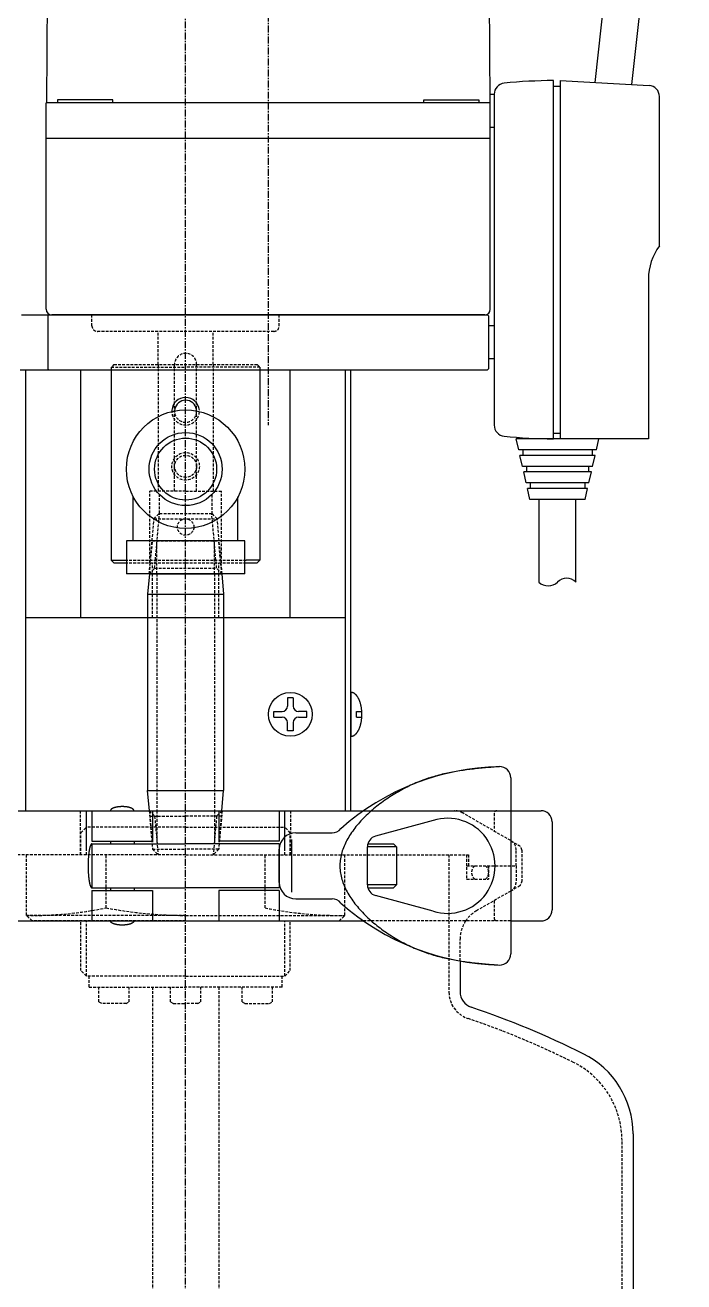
# Model space of a CAD drawing. Extents: x 248 to 1051, y -44 to 964.
# Drawn here: x 387.4 to 506.9, y 353 to 581.1 of the extents above; entities that cross this region are included whole.
import ezdxf

# ---------------------------------------------------------------- set-up
doc = ezdxf.new("R2010")
doc.units = 0
doc.linetypes.add('CENTER', pattern=[2, 1.25, -0.25, 0.25, -0.25])
doc.linetypes.add('DASHED', pattern=[0.75, 0.5, -0.25])
doc.layers.get('0').update_dxf_attribs({"linetype": 'CONTINUOUS'})
doc.layers.add('CENTER', color=1, linetype='CENTER')

msp = doc.modelspace()

# ---------------------------------------------------------------- linework, layer by layer
at = {"color": 7, "linetype": 'CONTINUOUS'}
for p, q in [((500.23, 657.87), (490.78, 570.69)), ((506.93, 657.87), (497.44, 570.32)), ((391.3, 567.02), (391.7, 638.52)), ((471.3, 638.52), (471.7, 567.02)), ((483.25, 506.02), (483.25, 571.02)), ((484.5, 571.02), (500.61, 570.13)), ((484.5, 571.02), (484.5, 506.02)), ((472.5, 568.52), (471.69, 568.52)), ((472.5, 568.56), (472.5, 508.48)), ((483.25, 570.03), (484.5, 570.03)), ((502.5, 541.02), (502.5, 568.13)), ((391.2, 529.52), (391.2, 567.02)), ((471.8, 567.02), (391.2, 567.02)), ((393.27, 567.52), (393.27, 567.02)), ((403.27, 567.52), (393.27, 567.52)), ((403.27, 567.02), (403.27, 567.52)), ((459.73, 567.02), (459.73, 567.52)), ((459.73, 567.52), (469.73, 567.52)), ((469.73, 567.52), (469.73, 567.02)), ((471.8, 529.52), (471.8, 567.02)), ((472.5, 562.52), (471.8, 562.52)), ((471.8, 560.52), (391.2, 560.52)), ((500.5, 535.02), (500.5, 506.02)), ((386.7, 528.52), (471.3, 528.52)), ((391.7, 528.52), (391.5, 528.32)), ((391.5, 528.32), (391.5, 518.72)), ((470.8, 528.52), (392.2, 528.52)), ((471.3, 528.52), (471.5, 528.32)), ((471.5, 528.32), (471.5, 518.72)), ((472.5, 526.52), (471.5, 526.52)), ((472.5, 520.52), (471.5, 520.52)), ((386.5, 518.52), (387.5, 518.52)), ((386.7, 518.52), (471.3, 518.52)), ((387.5, 438.52), (387.5, 518.52)), ((387.5, 473.52), (387.5, 518.52)), ((387.5, 518.52), (445.5, 518.52)), ((391.5, 518.72), (391.7, 518.52)), ((397.5, 473.52), (397.5, 518.52)), ((403, 519.02), (403, 484.02)), ((430, 519.02), (430, 484.02)), ((435.5, 473.52), (435.5, 518.52)), ((445.5, 438.52), (445.5, 518.52)), ((445.5, 473.52), (445.5, 518.52)), ((446.5, 438.52), (446.5, 518.52)), ((471.5, 518.72), (471.3, 518.52)), ((483.25, 507.02), (484.5, 507.02)), ((476.96, 504.02), (476.5, 506.02)), ((500.5, 506.02), (476.5, 506.02)), ((478.5, 506.02), (478.5, 506.16)), ((491.05, 504.02), (491.5, 506.02)), ((491.05, 504.02), (476.96, 504.02)), ((477.64, 501.02), (477.18, 503.02)), ((490.82, 503.02), (477.18, 503.02)), ((477.7, 504.02), (477.7, 503.02)), ((490.31, 504.02), (490.31, 503.02)), ((490.36, 501.02), (490.82, 503.02)), ((490.36, 501.02), (477.64, 501.02)), ((478.32, 498.02), (477.86, 500.02)), ((490.14, 500.02), (477.86, 500.02)), ((478.38, 501.02), (478.38, 500.02)), ((489.62, 501.02), (489.62, 500.02)), ((489.68, 498.02), (490.14, 500.02)), ((489.68, 498.02), (478.32, 498.02)), ((479.06, 498.02), (479.06, 497.02)), ((488.94, 498.02), (488.94, 497.02)), ((407, 487.52), (407, 495.49)), ((426, 487.52), (426, 495.49)), ((479, 495.02), (478.55, 497.02)), ((489.46, 497.02), (478.55, 497.02)), ((489, 495.02), (479, 495.02)), ((480.65, 480.02), (480.65, 495.02)), ((487.35, 480.02), (487.35, 495.02)), ((489, 495.02), (489.46, 497.02)), ((427.25, 487.52), (405.75, 487.52)), ((405.75, 487.52), (405.75, 481.52)), ((427.25, 481.52), (427.25, 487.52)), ((403, 484.02), (403.5, 483.52)), ((403, 484.02), (405.5, 484.02)), ((430, 484.02), (427.5, 484.02)), ((430, 484.02), (429.5, 483.52)), ((403.5, 483.52), (405.5, 483.52)), ((427.25, 481.52), (405.75, 481.52)), ((409.94, 481.52), (409.6, 477.82)), ((409.88, 481.52), (423.13, 481.52)), ((409.94, 481.52), (423.06, 481.52)), ((423.06, 481.52), (423.4, 477.82)), ((427.5, 483.52), (429.5, 483.52)), ((409.6, 477.82), (409.6, 442.22)), ((409.6, 477.82), (423.4, 477.82)), ((423.4, 477.82), (423.4, 442.22)), ((445.5, 473.52), (387.5, 473.52)), ((436, 459.02), (435, 459.02)), ((435, 459.02), (435, 457.52)), ((436, 459.02), (436, 457.52)), ((446.5, 460), (446.5, 452.03)), ((432.5, 455.52), (432.5, 456.52)), ((432.5, 456.52), (434, 456.52)), ((438.5, 456.52), (437, 456.52)), ((438.5, 455.52), (438.5, 456.52)), ((447.5, 456.52), (448.49, 456.52)), ((447.5, 455.52), (447.5, 456.52)), ((432.5, 455.52), (434, 455.52)), ((435, 453.02), (435, 454.52)), ((436, 454.52), (436, 453.02)), ((437, 455.52), (438.5, 455.52)), ((447.5, 455.52), (448.49, 455.52)), ((436, 453.02), (435, 453.02)), ((475.5, 444.52), (475.5, 412.52)), ((409.6, 442.22), (423.4, 442.22)), ((409.94, 438.52), (409.6, 442.22)), ((423.06, 438.52), (423.4, 442.22)), ((352, 438.52), (416.5, 438.52)), ((399.5, 438.52), (399.5, 433.02)), ((409.94, 438.52), (423.06, 438.52)), ((410.5, 438.52), (410.5, 433.02)), ((416.5, 438.52), (448.8, 438.52)), ((422.5, 438.52), (422.5, 433.02)), ((433.5, 438.52), (433.5, 433.02)), ((448.8, 438.52), (475.5, 438.52)), ((475.5, 438.52), (481, 438.52)), ((461.43, 436.74), (450.98, 433.92)), ((483, 436.52), (483, 420.52)), ((436.5, 434.52), (443.1, 434.52)), ((399.5, 433.02), (410.5, 433.02)), ((399.5, 432.52), (416.5, 432.52)), ((399.5, 432.52), (399.5, 424.52)), ((402.86, 433.02), (402.86, 432.52)), ((407.14, 433.02), (407.14, 432.52)), ((433.5, 432.52), (416.5, 432.52)), ((433.5, 433.02), (422.5, 433.02)), ((433.5, 432.52), (433.5, 424.52)), ((433.5, 425.52), (433.5, 431.52)), ((435.74, 433.3), (435.74, 423.74)), ((449.5, 425.05), (449.5, 431.99)), ((454.75, 431.97), (449.5, 431.97)), ((449.57, 432.52), (454.2, 432.52)), ((454.2, 432.52), (454.75, 431.97)), ((454.75, 431.97), (454.75, 425.07)), ((399.5, 424.52), (416.5, 424.52)), ((402.86, 424.52), (402.86, 424.02)), ((407.14, 424.52), (407.14, 424.02)), ((433.5, 424.52), (416.5, 424.52)), ((454.75, 425.07), (449.5, 425.07)), ((449.57, 424.52), (454.2, 424.52)), ((454.2, 424.52), (454.75, 425.07)), ((399.5, 424.02), (399.5, 418.52)), ((399.5, 424.02), (410.5, 424.02)), ((410.5, 424.02), (410.5, 418.52)), ((433.5, 424.02), (422.5, 424.02)), ((422.5, 424.02), (422.5, 418.52)), ((433.5, 424.02), (433.5, 418.52)), ((436.5, 422.52), (443.1, 422.52)), ((461.43, 420.29), (450.98, 423.12)), ((352, 418.52), (416.5, 418.52)), ((416.5, 418.52), (448.8, 418.52)), ((475.5, 418.52), (481, 418.52)), ((466.3, 411.24), (466.3, 405.69)), ((497.7, 379.87), (497.7, 222.52))]:
    msp.add_line(p, q, dxfattribs=at)
at = {"color": 3, "linetype": 'DASHED'}
for p, q in [((399.5, 526.52), (399.5, 528.52)), ((433.5, 526.52), (433.5, 528.52)), ((432.5, 525.52), (400.5, 525.52)), ((411.5, 519.52), (411.5, 525.52)), ((421.5, 519.52), (421.5, 525.52)), ((403.5, 519.52), (403, 519.02)), ((403, 519.02), (416.5, 519.02)), ((403.5, 519.52), (429.5, 519.52)), ((411.5, 519.52), (411.5, 496.52)), ((414.5, 496.52), (414.5, 519.52)), ((430, 519.02), (416.5, 519.02)), ((418.5, 496.52), (418.5, 519.52)), ((421.5, 519.52), (421.5, 496.52)), ((429.5, 519.52), (430, 519.02)), ((416.5, 496.52), (410, 496.52)), ((410, 483.52), (410, 496.52)), ((411.77, 492.49), (411.77, 495.88)), ((416.5, 496.52), (423, 496.52)), ((421.24, 495.88), (421.24, 492.49)), ((423, 483.52), (423, 496.52)), ((409.88, 481.52), (410.77, 491.49)), ((410.77, 491.49), (411.77, 492.49)), ((410.77, 491.49), (422.24, 491.49)), ((410.88, 482.52), (411.77, 492.49)), ((411.77, 492.49), (421.24, 492.49)), ((422.13, 482.52), (421.24, 492.49)), ((422.24, 491.49), (421.24, 492.49)), ((423.13, 481.52), (422.24, 491.49)), ((409.94, 481.52), (410.5, 487.52)), ((410.5, 487.52), (422.5, 487.52)), ((411.25, 481.52), (411.25, 487.52)), ((421.75, 481.52), (421.75, 487.52)), ((423.06, 481.52), (422.5, 487.52)), ((405.5, 484.02), (416.5, 484.02)), ((416.5, 484.02), (427.5, 484.02)), ((405.5, 483.52), (416.5, 483.52)), ((409.88, 481.52), (410.88, 482.52)), ((410.5, 473.52), (410.5, 483.52)), ((410.88, 482.52), (422.13, 482.52)), ((411.25, 481.52), (411.25, 438.52)), ((416.5, 483.52), (427.5, 483.52)), ((421.75, 481.52), (421.75, 438.52)), ((423.13, 481.52), (422.13, 482.52)), ((422.5, 473.52), (422.5, 483.52)), ((397.4, 430.52), (397.4, 438.52)), ((398.5, 431.52), (398.5, 438.52)), ((398.5, 430.52), (398.5, 438.52)), ((409.88, 438.52), (410.5, 431.52)), ((409.88, 438.52), (410.88, 437.52)), ((409.94, 438.52), (410.5, 432.52)), ((411.25, 438.52), (411.25, 432.52)), ((421.75, 438.52), (421.75, 432.52)), ((423.13, 438.52), (422.13, 437.52)), ((423.06, 438.52), (422.5, 432.52)), ((423.13, 438.52), (422.5, 431.52)), ((434.5, 430.52), (434.5, 438.52)), ((434.5, 431.52), (434.5, 438.52)), ((435.6, 430.52), (435.6, 438.52)), ((475.5, 433.09), (466.8, 438.11)), ((472.5, 438.02), (472.5, 434.83)), ((409.96, 437.52), (416.5, 437.52)), ((410.88, 437.52), (411.5, 430.52)), ((423.04, 437.52), (416.5, 437.52)), ((422.13, 437.52), (421.5, 430.52)), ((397.5, 434.52), (398.5, 435.52)), ((397.5, 430.52), (397.5, 434.52)), ((416.5, 435.52), (398.5, 435.52)), ((416.5, 435.52), (434.5, 435.52)), ((435.5, 434.52), (434.5, 435.52)), ((435.5, 430.52), (435.5, 434.52)), ((410.5, 432.52), (416.5, 432.52)), ((410.5, 431.52), (411.5, 430.52)), ((410.5, 431.52), (416.5, 431.52)), ((422.5, 432.52), (416.5, 432.52)), ((422.5, 431.52), (416.5, 431.52)), ((422.5, 431.52), (421.5, 430.52)), ((475.5, 433.09), (477, 432.23)), ((476.5, 428.52), (476.5, 431.36)), ((477.5, 431.36), (477.5, 425.67)), ((416.5, 430.52), (365.15, 430.52)), ((387.63, 419.52), (387.63, 430.52)), ((402.07, 420.89), (402.07, 430.52)), ((416.5, 430.52), (467.85, 430.52)), ((430.93, 420.89), (430.93, 430.52)), ((445.37, 419.52), (445.37, 430.52)), ((464.3, 430.52), (464.3, 405.57)), ((467.5, 430.52), (467.5, 426.12)), ((467.85, 430.52), (467.85, 428.52)), ((467.5, 428.52), (476.5, 428.52)), ((471.5, 428.52), (471.5, 426.12)), ((476.5, 428.52), (476.5, 425.67)), ((467.5, 426.12), (471.5, 426.12)), ((475.5, 423.94), (477, 424.81)), ((475.5, 423.94), (469.3, 420.36)), ((472.5, 422.21), (472.5, 419.02)), ((388.63, 418.52), (387.63, 419.52)), ((416.5, 419.52), (387.63, 419.52)), ((416.5, 418.52), (388.63, 418.52)), ((397.5, 409.52), (397.5, 418.52)), ((398.5, 408.52), (398.5, 418.52)), ((416.5, 419.52), (445.37, 419.52)), ((416.5, 418.52), (444.37, 418.52)), ((434.5, 408.52), (434.5, 418.52)), ((435.5, 409.52), (435.5, 418.52)), ((444.37, 418.52), (445.37, 419.52)), ((475.5, 418.52), (448.8, 418.52)), ((466.3, 411.24), (466.3, 415.16)), ((398.5, 408.52), (397.5, 409.52)), ((398.5, 408.52), (397.5, 409.52)), ((416.5, 408.52), (398.5, 408.52)), ((399, 406.52), (399, 408.52)), ((416.5, 408.52), (434.5, 408.52)), ((434, 406.52), (434, 408.52)), ((434.5, 408.52), (435.5, 409.52)), ((434.5, 408.52), (435.5, 409.52)), ((399, 406.52), (416.5, 406.52)), ((400.75, 403.82), (400.75, 406.52)), ((406.25, 403.82), (406.25, 406.52)), ((410.5, 406.52), (410.5, 287.52)), ((413.75, 403.82), (413.75, 406.52)), ((434, 406.52), (416.5, 406.52)), ((419.25, 403.82), (419.25, 406.52)), ((422.5, 406.52), (422.5, 287.52)), ((426.75, 403.82), (426.75, 406.52)), ((432.25, 403.82), (432.25, 406.52)), ((401.27, 403.52), (400.75, 403.82)), ((405.73, 403.52), (406.25, 403.82)), ((414.27, 403.52), (413.75, 403.82)), ((418.73, 403.52), (419.25, 403.82)), ((427.27, 403.52), (426.75, 403.82)), ((431.73, 403.52), (432.25, 403.82)), ((405.73, 403.52), (401.27, 403.52)), ((414.27, 403.52), (416.5, 403.52)), ((418.73, 403.52), (416.5, 403.52)), ((427.27, 403.52), (431.73, 403.52)), ((495.7, 203.21), (495.7, 378.65))]:
    msp.add_line(p, q, dxfattribs=at)
at = {"color": 7, "linetype": 'CONTINUOUS'}
for points in [[(446.5, 452.03, 0), (446.55, 452.03, 0), (446.6, 452.04, 0), (446.65, 452.04, 0), (446.7, 452.05, 0), (446.75, 452.06, 0), (446.79, 452.08, 0), (446.84, 452.09, 0), (446.89, 452.11, 0), (446.94, 452.13, 0), (446.99, 452.15, 0), (447.03, 452.18, 0), (447.08, 452.2, 0), (447.13, 452.23, 0), (447.18, 452.27, 0), (447.22, 452.3, 0), (447.27, 452.34, 0), (447.31, 452.38, 0), (447.36, 452.42, 0), (447.4, 452.46, 0), (447.44, 452.5, 0), (447.49, 452.55, 0), (447.53, 452.6, 0), (447.57, 452.65, 0), (447.61, 452.7, 0), (447.65, 452.76, 0), (447.69, 452.82, 0), (447.73, 452.88, 0), (447.77, 452.94, 0), (447.81, 453, 0), (447.84, 453.06, 0), (447.88, 453.13, 0), (447.92, 453.2, 0), (447.95, 453.27, 0), (447.98, 453.34, 0), (448.01, 453.41, 0), (448.05, 453.49, 0), (448.08, 453.57, 0), (448.11, 453.64, 0), (448.14, 453.72, 0), (448.16, 453.8, 0), (448.19, 453.88, 0), (448.22, 453.97, 0), (448.24, 454.05, 0), (448.26, 454.14, 0), (448.29, 454.23, 0), (448.31, 454.31, 0), (448.33, 454.4, 0), (448.35, 454.49, 0), (448.37, 454.58, 0), (448.38, 454.67, 0), (448.4, 454.77, 0), (448.42, 454.86, 0), (448.43, 454.95, 0), (448.44, 455.05, 0), (448.45, 455.14, 0), (448.46, 455.24, 0), (448.47, 455.33, 0), (448.48, 455.43, 0), (448.49, 455.53, 0), (448.49, 455.63, 0), (448.5, 455.72, 0), (448.5, 455.82, 0), (448.5, 455.92, 0), (448.5, 456.02, 0), (448.5, 456.11, 0), (448.5, 456.21, 0), (448.5, 456.31, 0), (448.49, 456.41, 0), (448.49, 456.5, 0), (448.48, 456.6, 0), (448.47, 456.7, 0), (448.46, 456.79, 0), (448.45, 456.89, 0), (448.44, 456.98, 0), (448.43, 457.08, 0), (448.42, 457.17, 0), (448.4, 457.27, 0), (448.38, 457.36, 0), (448.37, 457.45, 0), (448.35, 457.54, 0), (448.33, 457.63, 0), (448.31, 457.72, 0), (448.29, 457.81, 0), (448.26, 457.89, 0), (448.24, 457.98, 0), (448.22, 458.06, 0), (448.19, 458.15, 0), (448.16, 458.23, 0), (448.14, 458.31, 0), (448.11, 458.39, 0), (448.08, 458.47, 0), (448.05, 458.54, 0), (448.01, 458.62, 0), (447.98, 458.69, 0), (447.95, 458.76, 0), (447.92, 458.83, 0), (447.88, 458.9, 0), (447.84, 458.97, 0), (447.81, 459.03, 0), (447.77, 459.1, 0), (447.73, 459.16, 0), (447.69, 459.22, 0), (447.65, 459.27, 0), (447.61, 459.33, 0), (447.57, 459.38, 0), (447.53, 459.43, 0), (447.49, 459.48, 0), (447.44, 459.53, 0), (447.4, 459.57, 0), (447.36, 459.62, 0), (447.31, 459.66, 0), (447.27, 459.7, 0), (447.22, 459.73, 0), (447.18, 459.77, 0), (447.13, 459.8, 0), (447.08, 459.83, 0), (447.03, 459.86, 0), (446.99, 459.88, 0), (446.94, 459.9, 0), (446.89, 459.92, 0), (446.84, 459.94, 0), (446.79, 459.96, 0), (446.75, 459.97, 0), (446.7, 459.98, 0), (446.65, 459.99, 0), (446.6, 460, 0), (446.55, 460, 0), (446.5, 460, 0)], [(407.14, 438.52, 0), (407.14, 438.54, 0), (407.14, 438.55, 0), (407.13, 438.57, 0), (407.13, 438.59, 0), (407.12, 438.61, 0), (407.12, 438.63, 0), (407.11, 438.64, 0), (407.1, 438.66, 0), (407.09, 438.68, 0), (407.07, 438.7, 0), (407.06, 438.72, 0), (407.05, 438.73, 0), (407.03, 438.75, 0), (407.01, 438.77, 0), (407, 438.79, 0), (406.98, 438.8, 0), (406.95, 438.82, 0), (406.93, 438.84, 0), (406.91, 438.85, 0), (406.89, 438.87, 0), (406.86, 438.88, 0), (406.83, 438.9, 0), (406.81, 438.92, 0), (406.78, 438.93, 0), (406.75, 438.95, 0), (406.72, 438.96, 0), (406.69, 438.98, 0), (406.65, 438.99, 0), (406.62, 439, 0), (406.58, 439.02, 0), (406.55, 439.03, 0), (406.51, 439.05, 0), (406.48, 439.06, 0), (406.44, 439.07, 0), (406.4, 439.08, 0), (406.36, 439.09, 0), (406.32, 439.11, 0), (406.27, 439.12, 0), (406.23, 439.13, 0), (406.19, 439.14, 0), (406.14, 439.15, 0), (406.1, 439.16, 0), (406.06, 439.17, 0), (406.01, 439.18, 0), (405.96, 439.18, 0), (405.92, 439.19, 0), (405.87, 439.2, 0), (405.82, 439.21, 0), (405.77, 439.21, 0), (405.72, 439.22, 0), (405.67, 439.23, 0), (405.62, 439.23, 0), (405.57, 439.24, 0), (405.52, 439.24, 0), (405.47, 439.25, 0), (405.42, 439.25, 0), (405.37, 439.25, 0), (405.31, 439.25, 0), (405.26, 439.26, 0), (405.21, 439.26, 0), (405.16, 439.26, 0), (405.11, 439.26, 0), (405.05, 439.26, 0), (405, 439.26, 0), (404.95, 439.26, 0), (404.9, 439.26, 0), (404.84, 439.26, 0), (404.79, 439.26, 0), (404.74, 439.26, 0), (404.69, 439.25, 0), (404.63, 439.25, 0), (404.58, 439.25, 0), (404.53, 439.25, 0), (404.48, 439.24, 0), (404.43, 439.24, 0), (404.38, 439.23, 0), (404.33, 439.23, 0), (404.28, 439.22, 0), (404.23, 439.21, 0), (404.18, 439.21, 0), (404.13, 439.2, 0), (404.09, 439.19, 0), (404.04, 439.18, 0), (403.99, 439.18, 0), (403.95, 439.17, 0), (403.9, 439.16, 0), (403.86, 439.15, 0), (403.81, 439.14, 0), (403.77, 439.13, 0), (403.73, 439.12, 0), (403.69, 439.11, 0), (403.64, 439.09, 0), (403.61, 439.08, 0), (403.56, 439.07, 0), (403.53, 439.06, 0), (403.49, 439.05, 0), (403.45, 439.03, 0), (403.42, 439.02, 0), (403.38, 439, 0), (403.35, 438.99, 0), (403.32, 438.98, 0), (403.28, 438.96, 0), (403.25, 438.95, 0), (403.22, 438.93, 0), (403.19, 438.92, 0), (403.17, 438.9, 0), (403.14, 438.88, 0), (403.12, 438.87, 0), (403.09, 438.85, 0), (403.07, 438.84, 0), (403.05, 438.82, 0), (403.03, 438.8, 0), (403.01, 438.79, 0), (402.99, 438.77, 0), (402.97, 438.75, 0), (402.95, 438.73, 0), (402.94, 438.72, 0), (402.93, 438.7, 0), (402.92, 438.68, 0), (402.9, 438.66, 0), (402.89, 438.64, 0), (402.89, 438.63, 0), (402.88, 438.61, 0), (402.87, 438.59, 0), (402.87, 438.57, 0), (402.87, 438.55, 0), (402.86, 438.54, 0), (402.86, 438.52, 0)], [(399.5, 432.52, 0), (399.48, 432.51, 0), (399.47, 432.51, 0), (399.45, 432.51, 0), (399.43, 432.5, 0), (399.42, 432.49, 0), (399.4, 432.47, 0), (399.38, 432.46, 0), (399.36, 432.44, 0), (399.35, 432.42, 0), (399.33, 432.4, 0), (399.31, 432.37, 0), (399.3, 432.34, 0), (399.28, 432.31, 0), (399.26, 432.28, 0), (399.25, 432.25, 0), (399.23, 432.21, 0), (399.22, 432.17, 0), (399.2, 432.13, 0), (399.19, 432.09, 0), (399.17, 432.04, 0), (399.16, 432, 0), (399.14, 431.95, 0), (399.13, 431.9, 0), (399.11, 431.84, 0), (399.1, 431.79, 0), (399.08, 431.73, 0), (399.07, 431.67, 0), (399.06, 431.61, 0), (399.04, 431.55, 0), (399.03, 431.48, 0), (399.02, 431.41, 0), (399, 431.35, 0), (398.99, 431.27, 0), (398.98, 431.2, 0), (398.97, 431.13, 0), (398.96, 431.05, 0), (398.95, 430.98, 0), (398.94, 430.9, 0), (398.93, 430.82, 0), (398.92, 430.74, 0), (398.91, 430.66, 0), (398.9, 430.57, 0), (398.89, 430.49, 0), (398.88, 430.4, 0), (398.88, 430.31, 0), (398.87, 430.23, 0), (398.86, 430.14, 0), (398.85, 430.05, 0), (398.85, 429.96, 0), (398.84, 429.86, 0), (398.84, 429.77, 0), (398.83, 429.68, 0), (398.83, 429.58, 0), (398.82, 429.49, 0), (398.82, 429.39, 0), (398.81, 429.3, 0), (398.81, 429.2, 0), (398.81, 429.1, 0), (398.81, 429.01, 0), (398.8, 428.91, 0), (398.8, 428.81, 0), (398.8, 428.71, 0), (398.8, 428.62, 0), (398.8, 428.52, 0), (398.8, 428.42, 0), (398.8, 428.32, 0), (398.8, 428.22, 0), (398.8, 428.12, 0), (398.81, 428.03, 0), (398.81, 427.93, 0), (398.81, 427.83, 0), (398.81, 427.74, 0), (398.82, 427.64, 0), (398.82, 427.55, 0), (398.83, 427.45, 0), (398.83, 427.36, 0), (398.84, 427.26, 0), (398.84, 427.17, 0), (398.85, 427.08, 0), (398.85, 426.99, 0), (398.86, 426.9, 0), (398.87, 426.81, 0), (398.88, 426.72, 0), (398.88, 426.63, 0), (398.89, 426.55, 0), (398.9, 426.46, 0), (398.91, 426.38, 0), (398.92, 426.29, 0), (398.93, 426.21, 0), (398.94, 426.13, 0), (398.95, 426.06, 0), (398.96, 425.98, 0), (398.97, 425.9, 0), (398.98, 425.83, 0), (398.99, 425.76, 0), (399, 425.69, 0), (399.02, 425.62, 0), (399.03, 425.55, 0), (399.04, 425.49, 0), (399.06, 425.42, 0), (399.07, 425.36, 0), (399.08, 425.3, 0), (399.1, 425.25, 0), (399.11, 425.19, 0), (399.13, 425.14, 0), (399.14, 425.09, 0), (399.16, 425.04, 0), (399.17, 424.99, 0), (399.19, 424.94, 0), (399.2, 424.9, 0), (399.22, 424.86, 0), (399.23, 424.82, 0), (399.25, 424.79, 0), (399.26, 424.75, 0), (399.28, 424.72, 0), (399.3, 424.69, 0), (399.31, 424.66, 0), (399.33, 424.64, 0), (399.35, 424.61, 0), (399.36, 424.59, 0), (399.38, 424.57, 0), (399.4, 424.56, 0), (399.42, 424.55, 0), (399.43, 424.54, 0), (399.45, 424.53, 0), (399.47, 424.52, 0), (399.48, 424.52, 0), (399.5, 424.52, 0)], [(407.14, 418.52, 0), (407.14, 418.5, 0), (407.14, 418.48, 0), (407.13, 418.46, 0), (407.13, 418.44, 0), (407.12, 418.43, 0), (407.12, 418.41, 0), (407.11, 418.39, 0), (407.1, 418.37, 0), (407.09, 418.35, 0), (407.07, 418.33, 0), (407.06, 418.32, 0), (407.05, 418.3, 0), (407.03, 418.28, 0), (407.01, 418.26, 0), (407, 418.25, 0), (406.98, 418.23, 0), (406.95, 418.21, 0), (406.93, 418.2, 0), (406.91, 418.18, 0), (406.89, 418.16, 0), (406.86, 418.15, 0), (406.83, 418.13, 0), (406.81, 418.12, 0), (406.78, 418.1, 0), (406.75, 418.09, 0), (406.72, 418.07, 0), (406.69, 418.06, 0), (406.65, 418.04, 0), (406.62, 418.03, 0), (406.58, 418.01, 0), (406.55, 418, 0), (406.51, 417.99, 0), (406.48, 417.98, 0), (406.44, 417.96, 0), (406.4, 417.95, 0), (406.36, 417.94, 0), (406.32, 417.93, 0), (406.27, 417.92, 0), (406.23, 417.91, 0), (406.19, 417.9, 0), (406.14, 417.89, 0), (406.1, 417.88, 0), (406.06, 417.87, 0), (406.01, 417.86, 0), (405.96, 417.85, 0), (405.92, 417.84, 0), (405.87, 417.83, 0), (405.82, 417.83, 0), (405.77, 417.82, 0), (405.72, 417.81, 0), (405.67, 417.81, 0), (405.62, 417.8, 0), (405.57, 417.8, 0), (405.52, 417.79, 0), (405.47, 417.79, 0), (405.42, 417.78, 0), (405.37, 417.78, 0), (405.31, 417.78, 0), (405.26, 417.77, 0), (405.21, 417.77, 0), (405.16, 417.77, 0), (405.11, 417.77, 0), (405.05, 417.77, 0), (405, 417.77, 0), (404.95, 417.77, 0), (404.9, 417.77, 0), (404.84, 417.77, 0), (404.79, 417.77, 0), (404.74, 417.77, 0), (404.69, 417.78, 0), (404.63, 417.78, 0), (404.58, 417.78, 0), (404.53, 417.79, 0), (404.48, 417.79, 0), (404.43, 417.8, 0), (404.38, 417.8, 0), (404.33, 417.81, 0), (404.28, 417.81, 0), (404.23, 417.82, 0), (404.18, 417.83, 0), (404.13, 417.83, 0), (404.09, 417.84, 0), (404.04, 417.85, 0), (403.99, 417.86, 0), (403.95, 417.87, 0), (403.9, 417.88, 0), (403.86, 417.89, 0), (403.81, 417.9, 0), (403.77, 417.91, 0), (403.73, 417.92, 0), (403.69, 417.93, 0), (403.64, 417.94, 0), (403.61, 417.95, 0), (403.56, 417.96, 0), (403.53, 417.98, 0), (403.49, 417.99, 0), (403.45, 418, 0), (403.42, 418.01, 0), (403.38, 418.03, 0), (403.35, 418.04, 0), (403.32, 418.06, 0), (403.28, 418.07, 0), (403.25, 418.09, 0), (403.22, 418.1, 0), (403.19, 418.12, 0), (403.17, 418.13, 0), (403.14, 418.15, 0), (403.12, 418.16, 0), (403.09, 418.18, 0), (403.07, 418.2, 0), (403.05, 418.21, 0), (403.03, 418.23, 0), (403.01, 418.25, 0), (402.99, 418.26, 0), (402.97, 418.28, 0), (402.95, 418.3, 0), (402.94, 418.32, 0), (402.93, 418.33, 0), (402.92, 418.35, 0), (402.9, 418.37, 0), (402.89, 418.39, 0), (402.89, 418.41, 0), (402.88, 418.43, 0), (402.87, 418.44, 0), (402.87, 418.46, 0), (402.87, 418.48, 0), (402.86, 418.5, 0), (402.86, 418.52, 0)]]:
    msp.add_polyline3d(points, dxfattribs=at)
at = {"color": 7}
msp.add_polyline3d([(473.44, 446.52, 0), (473.12, 446.49, 0), (472.81, 446.47, 0), (472.5, 446.44, 0), (472.18, 446.42, 0), (471.87, 446.39, 0), (471.56, 446.37, 0), (471.24, 446.34, 0), (470.93, 446.31, 0), (470.62, 446.28, 0), (470.3, 446.25, 0), (469.99, 446.23, 0), (469.68, 446.19, 0), (469.36, 446.16, 0), (469.05, 446.13, 0), (468.73, 446.09, 0), (468.42, 446.06, 0), (468.11, 446.02, 0), (467.79, 445.98, 0), (467.48, 445.94, 0), (467.16, 445.9, 0), (466.85, 445.85, 0), (466.54, 445.81, 0), (466.22, 445.76, 0), (465.9, 445.7, 0), (465.59, 445.65, 0), (465.27, 445.6, 0), (464.96, 445.54, 0), (464.64, 445.48, 0), (464.33, 445.41, 0), (464.01, 445.35, 0), (463.7, 445.27, 0), (463.38, 445.2, 0), (463.06, 445.13, 0), (462.75, 445.05, 0), (462.43, 444.97, 0), (462.12, 444.88, 0), (461.8, 444.79, 0), (461.48, 444.7, 0), (461.16, 444.6, 0), (460.85, 444.5, 0), (460.53, 444.4, 0), (460.21, 444.29, 0), (459.89, 444.18, 0), (459.57, 444.06, 0), (459.25, 443.94, 0), (458.93, 443.82, 0), (458.62, 443.69, 0), (458.3, 443.56, 0), (457.98, 443.42, 0), (457.65, 443.27, 0), (457.33, 443.13, 0), (457.01, 442.97, 0), (456.69, 442.82, 0), (456.38, 442.66, 0), (456.06, 442.49, 0), (455.74, 442.32, 0), (455.42, 442.15, 0), (455.11, 441.97, 0), (454.79, 441.79, 0), (454.48, 441.6, 0), (454.17, 441.41, 0), (453.86, 441.22, 0), (453.55, 441.02, 0), (453.24, 440.82, 0), (452.94, 440.62, 0), (452.64, 440.41, 0), (452.34, 440.19, 0), (452.05, 439.98, 0), (451.75, 439.76, 0), (451.47, 439.54, 0), (451.18, 439.32, 0), (450.9, 439.09, 0), (450.62, 438.86, 0), (450.35, 438.63, 0), (450.08, 438.39, 0), (449.81, 438.15, 0), (449.55, 437.91, 0), (449.29, 437.67, 0), (449.04, 437.42, 0), (448.79, 437.17, 0), (448.55, 436.92, 0), (448.31, 436.66, 0), (448.08, 436.41, 0), (447.86, 436.15, 0), (447.64, 435.89, 0), (447.42, 435.63, 0), (447.21, 435.36, 0), (447.01, 435.1, 0), (446.82, 434.83, 0), (446.63, 434.56, 0), (446.45, 434.29, 0), (446.27, 434.02, 0), (446.1, 433.74, 0), (445.94, 433.47, 0), (445.79, 433.19, 0), (445.64, 432.91, 0), (445.51, 432.63, 0), (445.38, 432.35, 0), (445.26, 432.07, 0), (445.14, 431.79, 0), (445.04, 431.51, 0), (444.94, 431.22, 0), (444.86, 430.94, 0), (444.78, 430.65, 0), (444.71, 430.37, 0), (444.65, 430.08, 0), (444.6, 429.79, 0), (444.56, 429.51, 0), (444.53, 429.22, 0), (444.51, 428.93, 0), (444.5, 428.64, 0), (444.5, 428.36, 0), (444.51, 428.07, 0), (444.54, 427.78, 0), (444.57, 427.49, 0), (444.61, 427.21, 0), (444.66, 426.92, 0), (444.72, 426.63, 0), (444.79, 426.35, 0), (444.87, 426.06, 0), (444.96, 425.78, 0), (445.05, 425.49, 0), (445.16, 425.21, 0), (445.27, 424.93, 0), (445.39, 424.65, 0), (445.52, 424.37, 0), (445.66, 424.09, 0), (445.81, 423.81, 0), (445.96, 423.53, 0), (446.13, 423.26, 0), (446.29, 422.98, 0), (446.47, 422.71, 0), (446.65, 422.44, 0), (446.84, 422.17, 0), (447.04, 421.9, 0), (447.24, 421.63, 0), (447.45, 421.37, 0), (447.67, 421.11, 0), (447.89, 420.85, 0), (448.11, 420.59, 0), (448.35, 420.33, 0), (448.58, 420.08, 0), (448.82, 419.83, 0), (449.07, 419.58, 0), (449.33, 419.33, 0), (449.58, 419.09, 0), (449.85, 418.85, 0), (450.11, 418.61, 0), (450.38, 418.37, 0), (450.66, 418.14, 0), (450.94, 417.91, 0), (451.22, 417.68, 0), (451.5, 417.46, 0), (451.79, 417.24, 0), (452.08, 417.02, 0), (452.38, 416.81, 0), (452.68, 416.59, 0), (452.98, 416.39, 0), (453.28, 416.18, 0), (453.59, 415.98, 0), (453.89, 415.79, 0), (454.2, 415.59, 0), (454.51, 415.4, 0), (454.83, 415.22, 0), (455.14, 415.04, 0), (455.46, 414.86, 0), (455.77, 414.69, 0), (456.09, 414.52, 0), (456.41, 414.35, 0), (456.73, 414.19, 0), (457.05, 414.04, 0), (457.37, 413.88, 0), (457.69, 413.74, 0), (458, 413.6, 0), (458.32, 413.46, 0), (458.64, 413.33, 0), (458.96, 413.2, 0), (459.28, 413.07, 0), (459.6, 412.95, 0), (459.92, 412.84, 0), (460.24, 412.73, 0), (460.55, 412.62, 0), (460.87, 412.52, 0), (461.19, 412.42, 0), (461.5, 412.32, 0), (461.82, 412.23, 0), (462.14, 412.14, 0), (462.45, 412.06, 0), (462.77, 411.98, 0), (463.09, 411.9, 0), (463.4, 411.82, 0), (463.72, 411.75, 0), (464.04, 411.68, 0), (464.35, 411.62, 0), (464.67, 411.55, 0), (464.98, 411.49, 0), (465.3, 411.43, 0), (465.61, 411.38, 0), (465.93, 411.32, 0), (466.24, 411.27, 0), (466.56, 411.22, 0), (466.87, 411.18, 0), (467.19, 411.13, 0), (467.5, 411.09, 0), (467.81, 411.05, 0), (468.13, 411.01, 0), (468.44, 410.97, 0), (468.76, 410.94, 0), (469.07, 410.9, 0), (469.38, 410.87, 0), (469.7, 410.84, 0), (470.01, 410.81, 0), (470.32, 410.78, 0), (470.64, 410.75, 0), (470.95, 410.72, 0), (471.27, 410.69, 0), (471.58, 410.67, 0), (471.89, 410.64, 0), (472.21, 410.62, 0), (472.52, 410.59, 0), (472.83, 410.56, 0), (473.15, 410.54, 0), (473.46, 410.52, 0)], dxfattribs=at)
at = {"color": 7, "linetype": 'CONTINUOUS'}
for centre, radius in [((416.5, 500.52), 10.75), ((416.5, 500.52), 6.63), ((416.5, 500.52), 5.63), ((435.5, 456.02), 3.98)]:
    msp.add_circle(centre, radius, dxfattribs=at)
at = {"color": 3, "linetype": 'DASHED'}
for centre, radius in [((416.5, 501.02), 2.5), ((416.5, 501.02), 2), ((416.5, 490.02), 1.5)]:
    msp.add_circle(centre, radius, dxfattribs=at)
at = {"color": 7, "linetype": 'CONTINUOUS'}
for centre, radius, start, end in [((474.5, 568.56), 2, 95.8701, 180), ((483.5, 481.03), 90, 90.1588, 95.8701), ((500.5, 568.13), 2, 0, 86.8202), ((510.5, 535.02), 10, 143.1301, 180), ((392.2, 529.52), 1, 180, 270), ((470.8, 529.52), 1, 270, 0), ((416.5, 511.02), 2.5, 4.9171, 175.0829), ((416.5, 511.02), 2, 9.2484, 170.7516), ((474.5, 508.48), 2, 180, 264.1299), ((483.5, 596.02), 90, 264.1299, 269.8412), ((482.3, 481.74), 2.41, 225.6997, 314.3003), ((485.67, 478.29), 2.41, 45.6997, 134.3003), ((434, 457.52), 1, 270, 0), ((437, 457.52), 1, 180, 270), ((434, 454.52), 1, 0, 90), ((437, 454.52), 1, 90, 180), ((474.37, 401.69), 44.83, 91.1648, 131.5058), ((473.5, 444.52), 2, 0, 91.1648), ((481, 436.52), 2, 0, 90), ((464.03, 428.52), 8.63, 252.4367, 107.5633), ((436.5, 431.52), 3, 90, 180), ((443.1, 436.52), 2, 270, 321.3816), ((451.5, 431.99), 2, 105.1374, 180), ((436.5, 425.52), 3, 180, 270), ((451.5, 425.05), 2, 180, 254.8626), ((443.1, 420.52), 2, 38.6184, 90), ((474.37, 455.34), 44.83, 228.4942, 268.8352), ((481, 420.52), 2, 270, 0), ((473.5, 412.52), 2, 268.8352, 360), ((469.3, 405.69), 3, 180, 251.3839), ((416.5, 248.94), 162.4, 63.6122, 71.3839), ((481.46, 379.87), 16.24, 0, 63.6122)]:
    msp.add_arc(centre, radius, start, end, dxfattribs=at)
at = {"color": 3, "linetype": 'DASHED'}
for centre, radius, start, end in [((400.5, 526.52), 1, 180, 270), ((432.5, 526.52), 1, 270, 0), ((416.5, 519.52), 2, 0, 180), ((416.5, 511.02), 2.5, 175.0829, 4.9171), ((416.5, 511.02), 2, 170.7516, 9.2484), ((465.3, 435.52), 3, 60, 90), ((473, 438.02), 0.5, 90, 180), ((474.5, 431.36), 2, 0, 60), ((476.5, 431.36), 1, 0, 60), ((469.95, 427.32), 1.55, 129.268, 230.732), ((469.95, 427.32), 1.55, 309.268, 50.732), ((474.5, 425.67), 2, 300, 0), ((476.5, 425.67), 1, 300, 0), ((388.59, 486), 66.49, 269.1784, 281.6972), ((416.5, 496.02), 76.5, 259.1244, 270), ((444.41, 486), 66.49, 258.3028, 270.8216), ((472.3, 415.16), 6, 120, 146.024), ((472.3, 415.16), 6, 146.024, 180), ((473, 419.02), 0.5, 180, 270), ((469.3, 405.57), 5, 180, 251.1475), ((416.5, 250.94), 158.4, 63.6122, 71.1475), ((479.86, 378.65), 15.84, 0, 63.6122)]:
    msp.add_arc(centre, radius, start, end, dxfattribs=at)
at = {"layer": 'CENTER', "color": 1, "linetype": 'CENTER'}
for p, q in [((416.5, 70.52), (416.5, 705.02)), ((431.5, 705.02), (431.5, 508.52))]:
    msp.add_line(p, q, dxfattribs=at)

doc.saveas('drawing.dxf')
